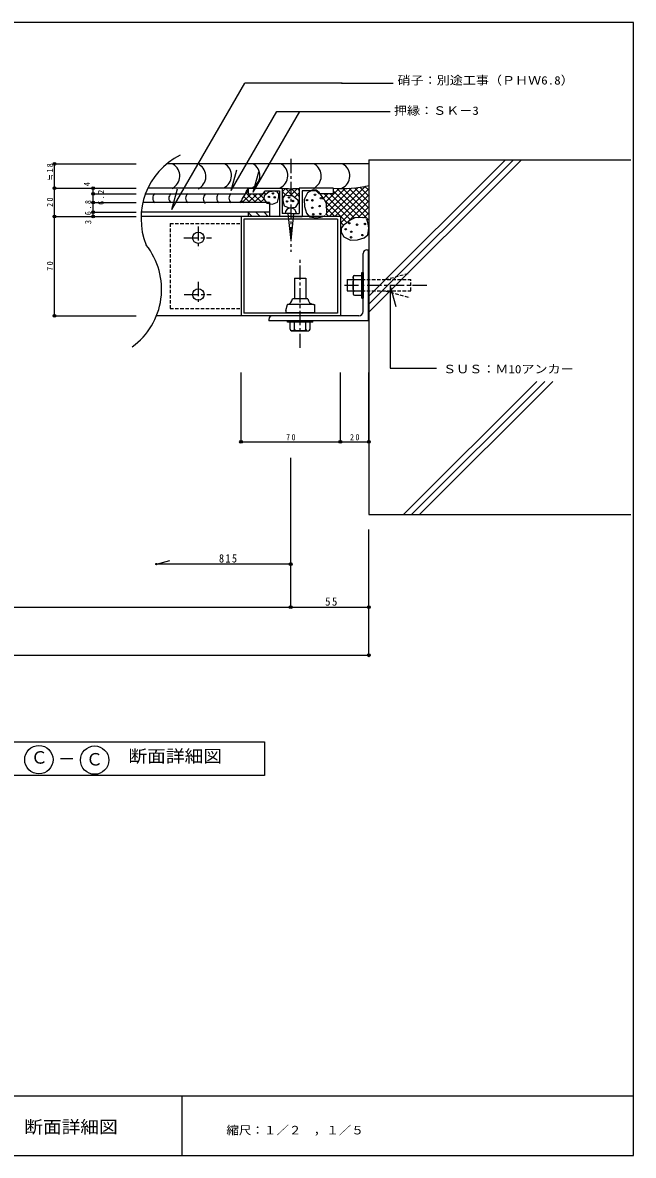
# Model space of a CAD drawing. Units: millimetres at full size, sheet at 1:2. Extents: x -1273 to 568, y -396 to 2866.
# Drawn here: x 138 to 568, y -396 to 402 of the extents above; entities that cross this region are included whole.
import ezdxf
from ezdxf.enums import TextEntityAlignment as Align

# ---------------------------------------------------------------- set-up
doc = ezdxf.new("R2010")
doc.units = ezdxf.units.MM
doc.header["$LTSCALE"] = 2
doc.header["$PDMODE"] = 32
doc.header["$PDSIZE"] = 1
doc.linetypes.add('CHAIN1', pattern=[8, 5, -1, 1, -1])
doc.linetypes.add('DASHED1', pattern=[1.8, 1.2, -0.6])
doc.layers.add('0-0', color=134, linetype='Continuous')
doc.layers.add('1-0', color=7, linetype='Continuous')
doc.styles.add('ＭＳ ゴシック', font='')
doc.styles.get('ＭＳ ゴシック').set_extended_font_data('MS Gothic')

msp = doc.modelspace()

# ---------------------------------------------------------------- linework, layer by layer
at = {"layer": '0-0'}
for p, q in [((568, 402), (-550, 402)), ((568, -396), (568, 402)), ((-550, -354), (568, -354)), ((250, -354), (250, -396)), ((-550, -396), (568, -396))]:
    msp.add_line(p, q, dxfattribs=at)
at = {"layer": '1-0'}
for p, q in [((242.898, 270.367), (294.26, 359.328)), ((362.849, 359.328), (294.26, 359.328)), ((362.431, 359.328), (299.739, 359.328)), ((362.431, 359.328), (398.793, 359.328)), ((284.693, 283.741), (316.786, 339.328)), ((300.157, 282.487), (332.974, 339.328)), ((316.786, 339.328), (396.703, 339.328)), ((477.366, 304.998), (381.612, 209.245)), ((488.679, 304.998), (381.612, 197.931)), ((483.023, 304.998), (381.612, 203.588)), ((284.693, 283.741), (288.576, 298.23)), ((300.157, 282.487), (304.04, 296.976)), ((242.898, 270.367), (246.781, 284.856)), ((298.627, 281.44), (292.427, 275.24)), ((293.546, 279.424), (297.73, 275.24)), ((296.612, 283.668), (294.93, 281.986)), ((295.031, 282.181), (301.973, 275.24)), ((302.87, 281.44), (296.67, 275.24)), ((300.015, 281.44), (306.215, 275.24)), ((308.302, 282.629), (300.912, 275.24)), ((304.258, 281.44), (307.633, 278.065)), ((307.556, 282.384), (309.164, 280.776)), ((315.965, 283.393), (316.522, 283.393)), ((318.195, 281.441), (317.08, 282.835)), ((322.871, 285.172), (320.612, 282.913)), ((326.612, 284.67), (320.612, 278.67)), ((320.612, 283.088), (323.181, 280.519)), ((321.312, 278.568), (322.427, 279.962)), ((322.821, 285.122), (327.979, 279.965)), ((323.542, 280.519), (322.985, 280.519)), ((331.451, 285.267), (326.353, 280.168)), ((327.151, 285.035), (332.612, 279.574)), ((332.612, 282.185), (329.352, 278.924)), ((331.307, 285.122), (332.612, 283.816)), ((352.684, 281.44), (348.945, 277.701)), ((350.153, 281.44), (368.389, 263.203)), ((360.641, 285.154), (351.067, 275.579)), ((369.394, 285.422), (351.814, 267.842)), ((364.909, 285.179), (351.84, 272.11)), ((374.135, 285.92), (353.636, 265.421)), ((354.395, 281.44), (371.639, 264.196)), ((356.612, 283.465), (375.439, 264.638)), ((379.188, 286.73), (357.782, 265.325)), ((359.127, 285.193), (381.559, 262.762)), ((381.612, 280.669), (361.598, 260.655)), ((381.612, 284.912), (361.876, 265.176)), ((363.415, 285.148), (381.612, 266.951)), ((367.513, 285.293), (381.612, 271.193)), ((371.442, 285.606), (381.612, 275.436)), ((375.221, 286.069), (381.612, 279.678)), ((378.864, 286.669), (381.612, 283.921)), ((291.971, 276.756), (293.487, 275.24)), ((307.667, 277.752), (305.155, 275.24)), ((350.771, 276.579), (366.194, 261.156)), ((351.445, 271.662), (357.782, 265.325)), ((381.612, 276.426), (367.624, 262.438)), ((381.612, 272.184), (373.987, 264.559)), ((350.035, 265.568), (350.833, 266.167)), ((351.632, 266.666), (351.932, 267.764)), ((351.753, 267.111), (353.54, 265.325)), ((352.032, 268.763), (351.932, 268.164)), ((377.379, 264.744), (377.978, 264.644)), ((381.612, 267.941), (378.346, 264.675)), ((379.476, 264.345), (378.378, 264.644)), ((380.574, 262.747), (379.975, 263.546)), ((361.612, 261.495), (363.827, 259.28)), ((396.682, 216.463), (400.564, 201.974)), ((499.97, 149.277), (406.133, 55.44)), ((505.627, 149.277), (411.79, 55.44)), ((511.284, 149.277), (417.446, 55.44))]:
    msp.add_line(p, q, dxfattribs=at)
at = {"layer": '1-0', "color": 5, "linetype": 'CHAIN1'}
for p, q in [((326.612, 305.947), (326.612, 240.493)), ((261.514, 258.432), (261.514, 242.345)), ((251.342, 250.486), (270.914, 250.486)), ((333.249, 172.874), (333.249, 234.834)), ((261.514, 219.287), (261.514, 204.005)), ((364.472, 216.973), (424.075, 216.973)), ((251.61, 210.486), (270.646, 210.486))]:
    msp.add_line(p, q, dxfattribs=at)
at = {"layer": '1-0', "color": 5}
for p, q in [((381.612, 305.44), (381.612, 55.44)), ((381.612, 305.44), (566.217, 305.44)), ((381.612, 302.44), (239.19, 302.44)), ((256.031, 302.44), (239.19, 302.44)), ((223.868, 281.44), (294.645, 281.44)), ((299.266, 285.44), (225.984, 285.44)), ((296.612, 285.44), (296.612, 281.44)), ((296.612, 285.44), (296.612, 281.44)), ((296.612, 281.44), (306.612, 281.44)), ((311.612, 275.24), (222.43, 275.24)), ((311.612, 275.24), (311.612, 265.44)), ((361.612, 265.44), (221.168, 265.44)), ((311.612, 268.44), (221.346, 268.44)), ((291.612, 265.44), (291.612, 195.44)), ((296.612, 268.44), (296.612, 265.44)), ((296.612, 268.303), (299.476, 265.44)), ((302.132, 268.44), (305.132, 265.44)), ((307.789, 268.44), (310.789, 265.44)), ((326.612, 265.44), (318.612, 265.44)), ((326.612, 267.44), (320.612, 267.44)), ((326.612, 267.44), (321.912, 267.44)), ((324.612, 267.44), (326.612, 248.44)), ((326.612, 267.44), (332.612, 267.44)), ((326.612, 267.44), (331.312, 267.44)), ((328.612, 267.44), (326.612, 248.44)), ((326.612, 265.44), (334.612, 265.44)), ((361.612, 265.44), (361.612, 195.44)), ((377.654, 198.473), (377.654, 239.473)), ((380.154, 241.973), (381.154, 241.973)), ((381.154, 241.973), (381.154, 191.973)), ((371.654, 223.973), (376.654, 223.973)), ((376.654, 207.973), (376.654, 225.973)), ((329.249, 221.973), (329.249, 207.473)), ((366.451, 220.973), (376.654, 220.973)), ((370.654, 221.973), (370.654, 222.973)), ((370.654, 222.973), (370.654, 211.973)), ((370.654, 213.973), (370.654, 219.973)), ((370.654, 211.973), (370.654, 210.973)), ((371.654, 209.973), (376.654, 209.973)), ((376.654, 207.973), (377.654, 207.973)), ((323.249, 199.243), (324.396, 203.526)), ((325.749, 203.473), (324.382, 203.473)), ((342.749, 203.473), (324.382, 203.473)), ((338.749, 207.473), (327.749, 207.473)), ((342.749, 203.473), (343.249, 203.473)), ((343.249, 203.473), (343.249, 197.473)), ((361.612, 195.44), (232.026, 195.44)), ((311.154, 192.973), (311.154, 191.973)), ((381.154, 191.973), (311.154, 191.973)), ((374.654, 195.473), (313.654, 195.473)), ((323.249, 199.243), (323.249, 197.473)), ((343.249, 197.473), (323.249, 197.473)), ((342.249, 191.973), (324.249, 191.973)), ((342.249, 190.973), (342.249, 191.973)), ((326.249, 185.973), (326.249, 190.973)), ((328.249, 184.973), (327.249, 184.973)), ((327.249, 184.973), (338.249, 184.973)), ((329.249, 184.973), (329.249, 190.973)), ((336.249, 184.973), (330.249, 184.973)), ((337.249, 184.973), (337.249, 190.973)), ((338.249, 184.973), (339.249, 184.973)), ((340.249, 185.973), (340.249, 190.973)), ((381.612, 55.44), (566.217, 55.44))]:
    msp.add_line(p, q, dxfattribs=at)
at = {"layer": '1-0', "color": 4}
for p, q in [((160.226, 285.44), (160.226, 302.44)), ((160.226, 302.44), (217.812, 302.44)), ((160.226, 265.44), (160.226, 285.44)), ((160.226, 285.44), (217.812, 285.44)), ((187.432, 281.44), (187.432, 285.44)), ((187.432, 285.44), (217.812, 285.44)), ((187.432, 275.24), (187.432, 281.44)), ((187.432, 281.44), (217.812, 281.44)), ((187.432, 268.44), (187.432, 275.24)), ((187.432, 275.24), (217.812, 275.24)), ((160.226, 195.44), (160.226, 265.44)), ((160.226, 265.44), (217.812, 265.44)), ((187.432, 265.44), (187.432, 268.44)), ((187.432, 268.44), (217.812, 268.44)), ((187.432, 265.44), (217.812, 265.44)), ((160.226, 195.44), (217.812, 195.44)), ((291.612, 106.669), (291.612, 155.551)), ((361.612, 106.669), (361.612, 155.551)), ((381.612, 106.669), (381.612, 155.551)), ((291.612, 106.669), (361.612, 106.669)), ((361.612, 106.669), (381.612, 106.669)), ((326.612, 20.556), (326.612, 95.318)), ((326.612, -9.824), (326.612, 44.803)), ((381.612, -43.692), (381.612, 44.803)), ((381.612, -9.824), (381.612, 44.803)), ((232.026, 20.556), (241.468, 23.086)), ((326.612, 20.556), (232.026, 20.556)), ((-369.429, -9.824), (326.612, -9.824)), ((326.612, -9.824), (381.612, -9.824)), ((-424.429, -43.692), (381.612, -43.692))]:
    msp.add_line(p, q, dxfattribs=at)
at = {"layer": '1-0', "color": 5, "linetype": 'DASHED1'}
for p, q in [((241.612, 260.512), (241.612, 200.512)), ((241.612, 260.512), (291.612, 260.512)), ((393.154, 220.973), (410.541, 225.632)), ((376.654, 220.973), (411.154, 220.973)), ((411.154, 212.973), (411.154, 220.973)), ((376.654, 212.973), (411.154, 212.973)), ((393.154, 212.973), (410.541, 208.315)), ((241.612, 200.512), (291.612, 200.512))]:
    msp.add_line(p, q, dxfattribs=at)
at = {"layer": '1-0', "color": 5}
for points in [[(296.612, 285.44), (320.612, 285.44), (320.612, 267.44)], [(306.612, 281.44), (308.612, 283.44), (318.612, 283.44), (318.612, 265.44)], [(356.612, 285.44), (332.612, 285.44), (332.612, 267.44)], [(356.612, 285.44), (356.612, 281.44), (346.612, 281.44), (344.612, 283.44), (334.612, 283.44), (334.612, 265.44)], [(359.612, 263.44), (359.612, 197.44), (293.612, 197.44)], [(359.612, 263.44), (293.612, 263.44), (293.612, 197.44)], [(376.654, 225.973), (377.654, 225.973), (377.654, 207.973)], [(329.249, 221.973), (337.249, 221.973), (337.249, 207.473)], [(366.451, 220.973), (366.451, 212.973), (376.654, 212.973)], [(342.249, 190.973), (324.249, 190.973), (324.249, 191.973)]]:
    msp.add_lwpolyline(points, dxfattribs=at)
at = {"layer": '1-0'}
for points in [[(315.965, 283.393), (311.504, 282.835), (307.88, 280.048), (307.602, 277.817), (309.832, 274.751), (313.735, 274.193), (317.359, 275.587), (318.195, 279.211), (318.195, 281.441)], [(323.542, 280.519), (328.003, 279.962), (331.627, 277.174), (331.905, 274.944), (329.675, 271.877), (325.772, 271.32), (322.148, 272.714), (321.312, 276.338), (321.312, 278.568)], [(352.032, 268.763), (351.732, 274.255), (350.134, 277.75), (348.137, 280.346), (346.64, 282.243), (344.443, 284.04), (341.647, 284.04), (338.452, 282.143), (336.055, 277.35), (336.255, 272.457), (337.653, 267.764), (339.85, 265.268), (344.443, 264.569), (347.538, 264.869), (350.035, 265.568)], [(377.379, 264.744), (371.887, 264.444), (368.392, 262.847), (365.796, 260.85), (363.899, 259.352), (362.102, 257.155), (362.102, 254.359), (363.999, 251.164), (368.792, 248.768), (373.685, 248.967), (378.378, 250.365), (380.874, 252.562), (381.573, 257.155), (381.273, 260.251), (380.574, 262.747)], [(396.682, 216.463), (396.682, 158.696), (429.333, 158.696)]]:
    msp.add_lwpolyline(points, dxfattribs=at)
msp.add_lwpolyline([(103.34, -104.559), (308.037, -104.559), (308.037, -128.42), (103.34, -128.42)], close=True, dxfattribs=at)
at = {"layer": '1-0', "color": 5}
for centre, radius in [((160.226, 302.44), 1), ((160.226, 285.44), 1), ((187.432, 285.44), 1), ((187.432, 281.44), 1), ((187.432, 275.24), 1), ((160.226, 265.44), 1), ((187.432, 268.44), 1), ((187.432, 265.44), 1), ((261.514, 250.486), 4), ((261.514, 210.486), 4), ((160.226, 195.44), 1), ((291.612, 106.669), 1), ((361.612, 106.669), 1), ((381.612, 106.669), 1), ((326.612, 20.556), 1), ((326.612, -9.824), 1), ((381.612, -9.824), 1), ((381.612, -43.692), 1)]:
    msp.add_circle(centre, radius, dxfattribs=at)
at = {"layer": '1-0'}
for centre in [(149.169, -117.222), (188.45, -117.565)]:
    msp.add_circle(centre, 10, dxfattribs=at)
for centre, radius, start, end in [((271.147, 263.985), 50, 116.68906, 201.94146), ((238.858, 293.958), 9.637, 295.50822, 60.08659), ((257.22, 293.631), 9.637, 295.50822, 60.08659), ((275.254, 294.286), 9.637, 295.50822, 60.08659), ((295.256, 294.286), 9.637, 295.50822, 60.08659), ((314.929, 294.286), 9.637, 295.50822, 60.08659), ((338.538, 293.958), 9.637, 295.50822, 60.08659), ((358.584, 294.061), 9.637, 295.50822, 60.08659), ((233.797, 278.377), 4.448, 132.51045, 227.48955), ((245.188, 278.29), 4.448, 132.51045, 227.48955), ((256.992, 278.29), 4.448, 132.51045, 227.48955), ((269.452, 277.962), 4.448, 132.51045, 227.48955), ((278.961, 278.29), 4.448, 132.51045, 227.48955), ((287.486, 278.29), 4.448, 132.51045, 227.48955), ((185.659, 214.15), 50, 305.90614, 38.538)]:
    msp.add_arc(centre, radius, start, end, dxfattribs=at)
at = {"layer": '1-0', "color": 5}
for centre, radius, start, end in [((224.158, 318.584), 79.675, 326.86228, 335.41795), ((326.612, 335.032), 50, 263.1079, 276.8921), ((362.238, 376.301), 91.161, 266.60198, 282.28795), ((326.612, 267.44), 4, 90, 180), ((326.612, 267.44), 4, 0, 90), ((380.154, 239.473), 2.5, 90, 180), ((371.654, 222.973), 1, 90, 180), ((371.654, 221.973), 1, 180, 270), ((371.654, 219.973), 1, 90, 180), ((371.654, 213.973), 1, 180, 270), ((371.654, 211.973), 1, 90, 180), ((371.654, 210.973), 1, 180, 270), ((323.749, 207.473), 4, 279.31821, 0), ((342.749, 207.473), 4, 180, 270), ((313.654, 192.973), 2.5, 90, 180), ((374.654, 198.473), 3, 270, 0), ((327.249, 185.973), 1, 180, 270), ((328.249, 185.973), 1, 270, 360), ((330.249, 185.973), 1, 180, 270), ((336.249, 185.973), 1, 270, 360), ((338.249, 185.973), 1, 180, 270), ((339.249, 185.973), 1, 270, 360)]:
    msp.add_arc(centre, radius, start, end, dxfattribs=at)
at = {"layer": '1-0', "color": 4}
for p in [(160.226, 302.44), (160.226, 285.44), (187.432, 285.44), (187.432, 281.44), (187.432, 275.24), (160.226, 265.44), (187.432, 268.44), (187.432, 265.44), (160.226, 195.44), (291.612, 106.669), (361.612, 106.669), (381.612, 106.669), (232.026, 20.556), (326.612, 20.556), (326.612, -9.824), (381.612, -9.824), (381.612, -43.692)]:
    msp.add_point(p, dxfattribs=at)
at = {"layer": '1-0'}
for p in [(311.226, 279.211), (314.013, 281.72), (315.407, 278.932), (325.494, 278.847), (343.744, 280.745), (324.1, 276.059), (328.281, 276.338), (338.052, 276.951), (341.747, 271.559), (341.947, 276.851), (346.939, 272.757), (347.938, 278.349), (342.446, 266.966), (347.438, 267.265), (365.397, 256.456), (367.793, 260.65), (373.385, 259.652), (378.877, 260.151), (369.191, 250.765), (369.291, 254.659), (377.179, 252.362)]:
    msp.add_point(p, dxfattribs=at)

# ---------------------------------------------------------------- texts
at = {"layer": '0-0', "color": 3, "style": 'ＭＳ ゴシック', "width": 1.1}
msp.add_text('（Ｗ）断面詳細図', height=8.798, dxfattribs=at).set_placement((99.209, -383.023), align=Align.BOTTOM_LEFT)
at = {"layer": '1-0', "style": 'ＭＳ ゴシック'}
for s, width, p in [('硝子：別途工事（ＰＨＷ6.8）', 1.15, (401.86, 356.651)), ('押縁：ＳＫ－3', 1.15, (399.349, 335.302)), ('ＳＵＳ：Ｍ10アンカー', 1.15, (433.965, 153.209)), ('縮尺：１／２\u3000，１／５', 1.1, (281.302, -383.023))]:
    msp.add_text(s, height=5.865, dxfattribs=dict(at, width=width)).set_placement(p, align=Align.BOTTOM_LEFT)
for s, p in [('4', (186.525, 286.771)), ('3', (187.432, 260.019))]:
    msp.add_text(s, height=4.399, rotation=90, dxfattribs=at).set_placement(p, align=Align.BOTTOM_LEFT)
at = {"layer": '1-0', "color": 3, "style": 'ＭＳ ゴシック'}
for s, p in [('Ｃ', (143.453, -122.707)), ('－', (162.77, -123.706)), ('Ｃ', (182.354, -124.006))]:
    msp.add_text(s, height=8.798, dxfattribs=at).set_placement(p, align=Align.BOTTOM_LEFT)
at = {"layer": '1-0', "color": 3, "style": 'ＭＳ ゴシック', "width": 1.1}
msp.add_text('断面詳細図', height=8.798, dxfattribs=at).set_placement((212.233, -121.814), align=Align.BOTTOM_LEFT)
at = {"layer": '1-0', "char_height": 4.399, "attachment_point": 7, "rotation": 90, "style": 'ＭＳ ゴシック'}
for s, insert in [('\\T1.26;\\W0.95;≒18', (159.226, 290.69)), ('\\T1.38;\\W0.9;6.2', (195.14, 273.622)), ('\\T1.36;\\W0.9;20', (159.226, 272.19)), ('\\T1.38;\\W0.9;6.8', (186.071, 266.367)), ('\\T1.36;\\W0.9;70', (159.226, 227.19))]:
    msp.add_mtext(s, dxfattribs=dict(at, insert=insert))
at = {"layer": '1-0', "attachment_point": 7, "style": 'ＭＳ ゴシック'}
for s, insert, char_height in [('\\T1.36;\\W0.9;70', (323.362, 107.669), 4.399), ('\\T1.36;\\W0.9;20', (368.362, 107.669), 4.399), ('\\T1.27;\\W0.9;815', (276.069, 21.556), 5.865), ('\\T1.27;\\W0.95;55', (350.862, -8.824), 5.865)]:
    msp.add_mtext(s, dxfattribs=dict(at, insert=insert, char_height=char_height))

doc.saveas('drawing.dxf')
